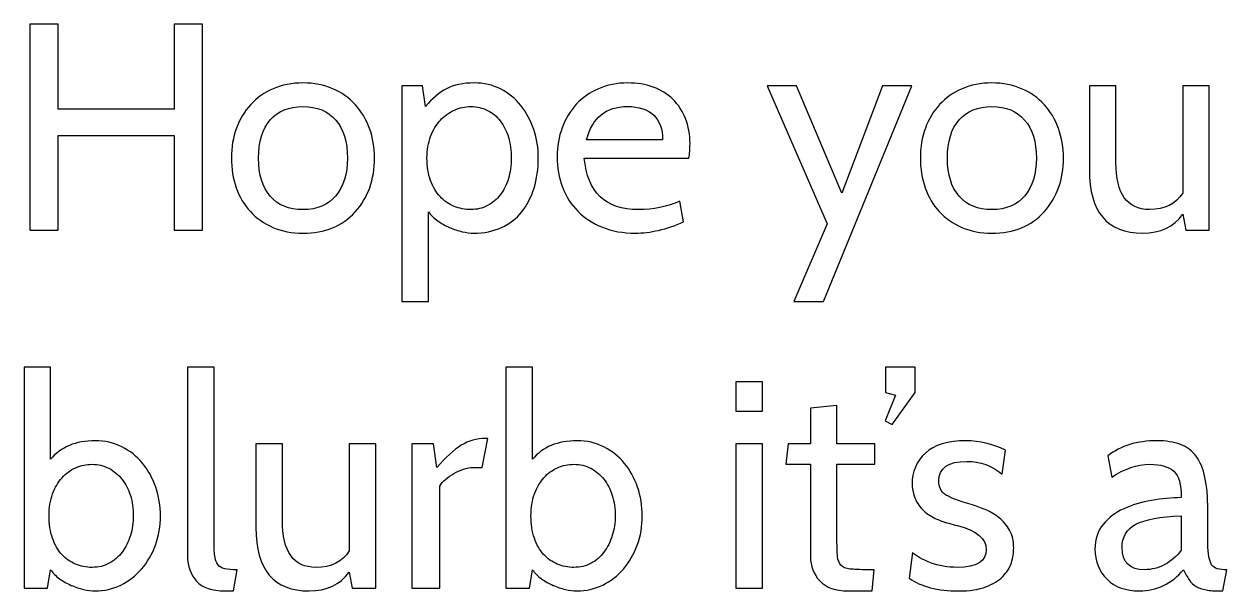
# Model space of a CAD drawing. Header units: centimetres. Extents: x -24 to 24.1, y -20.7 to 0.5.
# Drawn here: x 6.346 to 9.804, y -13.905 to -12.275 of the extents above; entities that cross this region are included whole.
import ezdxf

# ---------------------------------------------------------------- set-up
doc = ezdxf.new("R2010")
doc.units = ezdxf.units.CM
doc.header["$MEASUREMENT"] = 0
doc.layers.add('Layer 1', color=7, linetype='Continuous')

msp = doc.modelspace()

# ---------------------------------------------------------------- linework, layer by layer
at = {"layer": 'Layer 1', "color": 250}
for points, knots in [([(6.85906, -12.86815), (6.85906, -12.86815), (6.77778, -12.86815), (6.77778, -12.86815), (6.77778, -12.86815), (6.77778, -12.86815), (6.77778, -12.59637), (6.77778, -12.59637), (6.77778, -12.59637), (6.77778, -12.59637), (6.44419, -12.59637), (6.44419, -12.59637), (6.44419, -12.59637), (6.44419, -12.59637), (6.44419, -12.86815), (6.44419, -12.86815), (6.44419, -12.86815), (6.44419, -12.86815), (6.36291, -12.86815), (6.36291, -12.86815), (6.36291, -12.86815), (6.36291, -12.86815), (6.36291, -12.27548), (6.36291, -12.27548), (6.36291, -12.27548), (6.36291, -12.27548), (6.44419, -12.27548), (6.44419, -12.27548), (6.44419, -12.27548), (6.44419, -12.27548), (6.44419, -12.52017), (6.44419, -12.52017), (6.44419, -12.52017), (6.44419, -12.52017), (6.77778, -12.52017), (6.77778, -12.52017), (6.77778, -12.52017), (6.77778, -12.52017), (6.77778, -12.27548), (6.77778, -12.27548), (6.77778, -12.27548), (6.77778, -12.27548), (6.85906, -12.27548), (6.85906, -12.27548), (6.85906, -12.27548), (6.85906, -12.27548), (6.85906, -12.86815), (6.85906, -12.86815)], [0, 0, 0, 0, 0.07692308, 0.07692308, 0.07692308, 0.07692308, 0.15384615, 0.15384615, 0.15384615, 0.15384615, 0.23076923, 0.23076923, 0.23076923, 0.23076923, 0.30769231, 0.30769231, 0.30769231, 0.30769231, 0.38461538, 0.38461538, 0.38461538, 0.38461538, 0.46153846, 0.46153846, 0.46153846, 0.46153846, 0.53846154, 0.53846154, 0.53846154, 0.53846154, 0.61538462, 0.61538462, 0.61538462, 0.61538462, 0.69230769, 0.69230769, 0.69230769, 0.69230769, 0.76923077, 0.76923077, 0.76923077, 0.76923077, 0.84615385, 0.84615385, 0.84615385, 0.84615385, 1, 1, 1, 1]), ([(7.29763, -12.81566), (7.26095, -12.8563), (7.21099, -12.87662), (7.14777, -12.87662), (7.14777, -12.87662), (7.1156, -12.87662), (7.08681, -12.87111), (7.06141, -12.86011), (7.06141, -12.86011), (7.03601, -12.8491), (7.01442, -12.834), (6.99664, -12.81481), (6.99664, -12.81481), (6.97886, -12.79562), (6.96532, -12.77276), (6.956, -12.74623), (6.956, -12.74623), (6.94669, -12.7197), (6.94203, -12.6912), (6.94203, -12.66072), (6.94203, -12.66072), (6.94203, -12.62967), (6.94683, -12.60103), (6.95643, -12.57478), (6.95643, -12.57478), (6.96602, -12.54853), (6.97971, -12.52581), (6.99749, -12.50662), (6.99749, -12.50662), (7.01527, -12.48743), (7.03686, -12.47233), (7.06226, -12.46133), (7.06226, -12.46133), (7.08766, -12.45032), (7.11617, -12.44481), (7.14777, -12.44481), (7.14777, -12.44481), (7.17938, -12.44481), (7.20789, -12.45032), (7.23329, -12.46133), (7.23329, -12.46133), (7.25869, -12.47233), (7.28028, -12.48757), (7.29806, -12.50705), (7.29806, -12.50705), (7.31584, -12.52652), (7.32953, -12.54938), (7.33912, -12.57563), (7.33912, -12.57563), (7.34872, -12.60187), (7.35352, -12.63024), (7.35352, -12.66072), (7.35352, -12.66072), (7.35352, -12.7228), (7.33489, -12.77445), (7.29763, -12.81566)], [0, 0, 0, 0, 0.06666667, 0.06666667, 0.06666667, 0.06666667, 0.13333333, 0.13333333, 0.13333333, 0.13333333, 0.2, 0.2, 0.2, 0.2, 0.26666667, 0.26666667, 0.26666667, 0.26666667, 0.33333333, 0.33333333, 0.33333333, 0.33333333, 0.4, 0.4, 0.4, 0.4, 0.46666667, 0.46666667, 0.46666667, 0.46666667, 0.53333333, 0.53333333, 0.53333333, 0.53333333, 0.6, 0.6, 0.6, 0.6, 0.66666667, 0.66666667, 0.66666667, 0.66666667, 0.73333333, 0.73333333, 0.73333333, 0.73333333, 0.8, 0.8, 0.8, 0.8, 0.86666667, 0.86666667, 0.86666667, 0.86666667, 1, 1, 1, 1]), ([(7.63884, -12.87662), (7.62868, -12.87662), (7.61754, -12.87521), (7.6054, -12.87238), (7.6054, -12.87238), (7.59327, -12.86956), (7.58127, -12.86561), (7.56942, -12.86053), (7.56942, -12.86053), (7.55756, -12.85545), (7.54628, -12.8491), (7.53555, -12.84148), (7.53555, -12.84148), (7.52483, -12.83386), (7.51579, -12.82525), (7.50846, -12.81566), (7.50846, -12.81566), (7.50846, -12.81566), (7.50846, -13.07304), (7.50846, -13.07304), (7.50846, -13.07304), (7.50846, -13.07304), (7.43226, -13.07304), (7.43226, -13.07304), (7.43226, -13.07304), (7.43226, -13.07304), (7.43226, -12.45328), (7.43226, -12.45328), (7.43226, -12.45328), (7.43226, -12.45328), (7.49152, -12.45328), (7.49152, -12.45328), (7.49152, -12.45328), (7.49152, -12.45328), (7.49999, -12.51255), (7.49999, -12.51255), (7.49999, -12.51255), (7.51918, -12.48941), (7.53922, -12.47233), (7.5601, -12.46133), (7.5601, -12.46133), (7.58099, -12.45032), (7.60752, -12.44481), (7.63969, -12.44481), (7.63969, -12.44481), (7.66791, -12.44481), (7.69331, -12.4506), (7.71589, -12.46217), (7.71589, -12.46217), (7.73847, -12.47374), (7.7578, -12.48955), (7.77389, -12.50959), (7.77389, -12.50959), (7.78997, -12.52962), (7.80239, -12.55262), (7.81114, -12.57859), (7.81114, -12.57859), (7.81989, -12.60455), (7.82427, -12.63193), (7.82427, -12.66072), (7.82427, -12.66072), (7.82427, -12.69176), (7.82017, -12.72055), (7.81199, -12.74708), (7.81199, -12.74708), (7.8038, -12.77361), (7.79195, -12.79647), (7.77643, -12.81566), (7.77643, -12.81566), (7.76091, -12.83485), (7.74157, -12.84981), (7.71843, -12.86053), (7.71843, -12.86053), (7.69529, -12.87125), (7.66876, -12.87662), (7.63884, -12.87662)], [0, 0, 0, 0, 0.05, 0.05, 0.05, 0.05, 0.1, 0.1, 0.1, 0.1, 0.15, 0.15, 0.15, 0.15, 0.2, 0.2, 0.2, 0.2, 0.25, 0.25, 0.25, 0.25, 0.3, 0.3, 0.3, 0.3, 0.35, 0.35, 0.35, 0.35, 0.4, 0.4, 0.4, 0.4, 0.45, 0.45, 0.45, 0.45, 0.5, 0.5, 0.5, 0.5, 0.55, 0.55, 0.55, 0.55, 0.6, 0.6, 0.6, 0.6, 0.65, 0.65, 0.65, 0.65, 0.7, 0.7, 0.7, 0.7, 0.75, 0.75, 0.75, 0.75, 0.8, 0.8, 0.8, 0.8, 0.85, 0.85, 0.85, 0.85, 0.9, 0.9, 0.9, 0.9, 1, 1, 1, 1]), ([(8.25692, -12.66072), (8.25692, -12.66072), (7.95635, -12.66072), (7.95635, -12.66072), (7.95635, -12.66072), (7.96538, -12.75949), (8.01731, -12.80888), (8.11214, -12.80888), (8.11214, -12.80888), (8.15447, -12.80888), (8.19426, -12.8007), (8.23152, -12.78433), (8.23152, -12.78433), (8.23152, -12.78433), (8.24168, -12.84444), (8.24168, -12.84444), (8.24168, -12.84444), (8.19257, -12.86589), (8.14629, -12.87662), (8.10282, -12.87662), (8.10282, -12.87662), (8.06783, -12.87662), (8.03636, -12.87097), (8.00842, -12.85968), (8.00842, -12.85968), (7.98048, -12.84839), (7.95691, -12.83301), (7.93772, -12.81354), (7.93772, -12.81354), (7.91853, -12.79407), (7.90386, -12.77092), (7.8937, -12.74411), (7.8937, -12.74411), (7.88354, -12.7173), (7.87846, -12.68837), (7.87846, -12.65733), (7.87846, -12.65733), (7.87846, -12.62741), (7.88325, -12.59947), (7.89285, -12.57351), (7.89285, -12.57351), (7.90245, -12.54754), (7.91599, -12.52511), (7.93349, -12.5062), (7.93349, -12.5062), (7.95099, -12.48729), (7.9723, -12.47233), (7.99741, -12.46133), (7.99741, -12.46133), (8.02253, -12.45032), (8.05061, -12.44481), (8.08166, -12.44481), (8.08166, -12.44481), (8.10819, -12.44481), (8.13246, -12.44877), (8.15447, -12.45667), (8.15447, -12.45667), (8.17648, -12.46457), (8.19525, -12.47614), (8.21077, -12.49138), (8.21077, -12.49138), (8.2263, -12.50662), (8.23843, -12.52511), (8.24718, -12.54684), (8.24718, -12.54684), (8.25593, -12.56857), (8.2603, -12.59298), (8.2603, -12.62008), (8.2603, -12.62008), (8.2603, -12.63588), (8.25918, -12.64943), (8.25692, -12.66072)], [0, 0, 0, 0, 0.05263158, 0.05263158, 0.05263158, 0.05263158, 0.10526316, 0.10526316, 0.10526316, 0.10526316, 0.15789474, 0.15789474, 0.15789474, 0.15789474, 0.21052632, 0.21052632, 0.21052632, 0.21052632, 0.26315789, 0.26315789, 0.26315789, 0.26315789, 0.31578947, 0.31578947, 0.31578947, 0.31578947, 0.36842105, 0.36842105, 0.36842105, 0.36842105, 0.42105263, 0.42105263, 0.42105263, 0.42105263, 0.47368421, 0.47368421, 0.47368421, 0.47368421, 0.52631579, 0.52631579, 0.52631579, 0.52631579, 0.57894737, 0.57894737, 0.57894737, 0.57894737, 0.63157895, 0.63157895, 0.63157895, 0.63157895, 0.68421053, 0.68421053, 0.68421053, 0.68421053, 0.73684211, 0.73684211, 0.73684211, 0.73684211, 0.78947368, 0.78947368, 0.78947368, 0.78947368, 0.84210526, 0.84210526, 0.84210526, 0.84210526, 0.89473684, 0.89473684, 0.89473684, 0.89473684, 1, 1, 1, 1]), ([(9.278, -12.81566), (9.24132, -12.8563), (9.19136, -12.87662), (9.12814, -12.87662), (9.12814, -12.87662), (9.09597, -12.87662), (9.06718, -12.87111), (9.04178, -12.86011), (9.04178, -12.86011), (9.01638, -12.8491), (8.99479, -12.834), (8.97701, -12.81481), (8.97701, -12.81481), (8.95923, -12.79562), (8.94569, -12.77276), (8.93637, -12.74623), (8.93637, -12.74623), (8.92706, -12.7197), (8.9224, -12.6912), (8.9224, -12.66072), (8.9224, -12.66072), (8.9224, -12.62967), (8.9272, -12.60103), (8.9368, -12.57478), (8.9368, -12.57478), (8.94639, -12.54853), (8.96008, -12.52581), (8.97786, -12.50662), (8.97786, -12.50662), (8.99564, -12.48743), (9.01723, -12.47233), (9.04263, -12.46133), (9.04263, -12.46133), (9.06803, -12.45032), (9.09654, -12.44481), (9.12814, -12.44481), (9.12814, -12.44481), (9.15975, -12.44481), (9.18826, -12.45032), (9.21366, -12.46133), (9.21366, -12.46133), (9.23906, -12.47233), (9.26065, -12.48757), (9.27843, -12.50705), (9.27843, -12.50705), (9.29621, -12.52652), (9.3099, -12.54938), (9.31949, -12.57563), (9.31949, -12.57563), (9.32909, -12.60187), (9.33389, -12.63024), (9.33389, -12.66072), (9.33389, -12.66072), (9.33389, -12.7228), (9.31526, -12.77445), (9.278, -12.81566)], [0, 0, 0, 0, 0.06666667, 0.06666667, 0.06666667, 0.06666667, 0.13333333, 0.13333333, 0.13333333, 0.13333333, 0.2, 0.2, 0.2, 0.2, 0.26666667, 0.26666667, 0.26666667, 0.26666667, 0.33333333, 0.33333333, 0.33333333, 0.33333333, 0.4, 0.4, 0.4, 0.4, 0.46666667, 0.46666667, 0.46666667, 0.46666667, 0.53333333, 0.53333333, 0.53333333, 0.53333333, 0.6, 0.6, 0.6, 0.6, 0.66666667, 0.66666667, 0.66666667, 0.66666667, 0.73333333, 0.73333333, 0.73333333, 0.73333333, 0.8, 0.8, 0.8, 0.8, 0.86666667, 0.86666667, 0.86666667, 0.86666667, 1, 1, 1, 1]), ([(8.89785, -12.45328), (8.89785, -12.45328), (8.64385, -13.07304), (8.64385, -13.07304), (8.64385, -13.07304), (8.64385, -13.07304), (8.55918, -13.07304), (8.55918, -13.07304), (8.55918, -13.07304), (8.55918, -13.07304), (8.65486, -12.84952), (8.65486, -12.84952), (8.65486, -12.84952), (8.65486, -12.84952), (8.48214, -12.45328), (8.48214, -12.45328), (8.48214, -12.45328), (8.48214, -12.45328), (8.5668, -12.45328), (8.5668, -12.45328), (8.5668, -12.45328), (8.5668, -12.45328), (8.69634, -12.76147), (8.69634, -12.76147), (8.69634, -12.76147), (8.69634, -12.76147), (8.81318, -12.45328), (8.81318, -12.45328), (8.81318, -12.45328), (8.81318, -12.45328), (8.89785, -12.45328), (8.89785, -12.45328)], [0, 0, 0, 0, 0.11111111, 0.11111111, 0.11111111, 0.11111111, 0.22222222, 0.22222222, 0.22222222, 0.22222222, 0.33333333, 0.33333333, 0.33333333, 0.33333333, 0.44444444, 0.44444444, 0.44444444, 0.44444444, 0.55555556, 0.55555556, 0.55555556, 0.55555556, 0.66666667, 0.66666667, 0.66666667, 0.66666667, 0.77777778, 0.77777778, 0.77777778, 0.77777778, 1, 1, 1, 1]), ([(9.75299, -12.86815), (9.75299, -12.86815), (9.68525, -12.86815), (9.68525, -12.86815), (9.68525, -12.86815), (9.68525, -12.86815), (9.67679, -12.82243), (9.67679, -12.82243), (9.67679, -12.82243), (9.65082, -12.85855), (9.61244, -12.87662), (9.56164, -12.87662), (9.56164, -12.87662), (9.45948, -12.87662), (9.40839, -12.81594), (9.40839, -12.69458), (9.40839, -12.69458), (9.40839, -12.69458), (9.40839, -12.45328), (9.40839, -12.45328), (9.40839, -12.45328), (9.40839, -12.45328), (9.48459, -12.45328), (9.48459, -12.45328), (9.48459, -12.45328), (9.48459, -12.45328), (9.48459, -12.67342), (9.48459, -12.67342), (9.48459, -12.67342), (9.48459, -12.76373), (9.51677, -12.80888), (9.58111, -12.80888), (9.58111, -12.80888), (9.62514, -12.80888), (9.65703, -12.79308), (9.67679, -12.76147), (9.67679, -12.76147), (9.67679, -12.76147), (9.67679, -12.45328), (9.67679, -12.45328), (9.67679, -12.45328), (9.67679, -12.45328), (9.75299, -12.45328), (9.75299, -12.45328), (9.75299, -12.45328), (9.75299, -12.45328), (9.75299, -12.86815), (9.75299, -12.86815)], [0, 0, 0, 0, 0.07692308, 0.07692308, 0.07692308, 0.07692308, 0.15384615, 0.15384615, 0.15384615, 0.15384615, 0.23076923, 0.23076923, 0.23076923, 0.23076923, 0.30769231, 0.30769231, 0.30769231, 0.30769231, 0.38461538, 0.38461538, 0.38461538, 0.38461538, 0.46153846, 0.46153846, 0.46153846, 0.46153846, 0.53846154, 0.53846154, 0.53846154, 0.53846154, 0.61538462, 0.61538462, 0.61538462, 0.61538462, 0.69230769, 0.69230769, 0.69230769, 0.69230769, 0.76923077, 0.76923077, 0.76923077, 0.76923077, 0.84615385, 0.84615385, 0.84615385, 0.84615385, 1, 1, 1, 1]), ([(7.24175, -12.5515), (7.21974, -12.52553), (7.18841, -12.51255), (7.14777, -12.51255), (7.14777, -12.51255), (7.10713, -12.51255), (7.07567, -12.52539), (7.05337, -12.55107), (7.05337, -12.55107), (7.03107, -12.57675), (7.01993, -12.6133), (7.01993, -12.66072), (7.01993, -12.66072), (7.01993, -12.70813), (7.03107, -12.74468), (7.05337, -12.77036), (7.05337, -12.77036), (7.07567, -12.79604), (7.10713, -12.80888), (7.14777, -12.80888), (7.14777, -12.80888), (7.18898, -12.80888), (7.22059, -12.79562), (7.2426, -12.76909), (7.2426, -12.76909), (7.26461, -12.74256), (7.27562, -12.70644), (7.27562, -12.66072), (7.27562, -12.66072), (7.27562, -12.61387), (7.26433, -12.57746), (7.24175, -12.5515)], [0, 0, 0, 0, 0.11111111, 0.11111111, 0.11111111, 0.11111111, 0.22222222, 0.22222222, 0.22222222, 0.22222222, 0.33333333, 0.33333333, 0.33333333, 0.33333333, 0.44444444, 0.44444444, 0.44444444, 0.44444444, 0.55555556, 0.55555556, 0.55555556, 0.55555556, 0.66666667, 0.66666667, 0.66666667, 0.66666667, 0.77777778, 0.77777778, 0.77777778, 0.77777778, 1, 1, 1, 1]), ([(7.63038, -12.51255), (7.61401, -12.51255), (7.5982, -12.51594), (7.58296, -12.52271), (7.58296, -12.52271), (7.56772, -12.52948), (7.55432, -12.53922), (7.54275, -12.55192), (7.54275, -12.55192), (7.53118, -12.56462), (7.52186, -12.58014), (7.51481, -12.59849), (7.51481, -12.59849), (7.50775, -12.61683), (7.50422, -12.63757), (7.50422, -12.66072), (7.50422, -12.66072), (7.50422, -12.68555), (7.50761, -12.70714), (7.51438, -12.72549), (7.51438, -12.72549), (7.52116, -12.74383), (7.53033, -12.75921), (7.5419, -12.77163), (7.5419, -12.77163), (7.55347, -12.78405), (7.56688, -12.79336), (7.58212, -12.79957), (7.58212, -12.79957), (7.59736, -12.80578), (7.61344, -12.80888), (7.63038, -12.80888), (7.63038, -12.80888), (7.64788, -12.80888), (7.66382, -12.80507), (7.67821, -12.79745), (7.67821, -12.79745), (7.69261, -12.78983), (7.70488, -12.77953), (7.71504, -12.76655), (7.71504, -12.76655), (7.7252, -12.75357), (7.73297, -12.73805), (7.73833, -12.71998), (7.73833, -12.71998), (7.74369, -12.70192), (7.74637, -12.68216), (7.74637, -12.66072), (7.74637, -12.66072), (7.74637, -12.6387), (7.74369, -12.61866), (7.73833, -12.6006), (7.73833, -12.6006), (7.73297, -12.58254), (7.7252, -12.56702), (7.71504, -12.55404), (7.71504, -12.55404), (7.70488, -12.54105), (7.69261, -12.53089), (7.67821, -12.52356), (7.67821, -12.52356), (7.66382, -12.51622), (7.64788, -12.51255), (7.63038, -12.51255)], [0, 0, 0, 0, 0.05882353, 0.05882353, 0.05882353, 0.05882353, 0.11764706, 0.11764706, 0.11764706, 0.11764706, 0.17647059, 0.17647059, 0.17647059, 0.17647059, 0.23529412, 0.23529412, 0.23529412, 0.23529412, 0.29411765, 0.29411765, 0.29411765, 0.29411765, 0.35294118, 0.35294118, 0.35294118, 0.35294118, 0.41176471, 0.41176471, 0.41176471, 0.41176471, 0.47058824, 0.47058824, 0.47058824, 0.47058824, 0.52941176, 0.52941176, 0.52941176, 0.52941176, 0.58823529, 0.58823529, 0.58823529, 0.58823529, 0.64705882, 0.64705882, 0.64705882, 0.64705882, 0.70588235, 0.70588235, 0.70588235, 0.70588235, 0.76470588, 0.76470588, 0.76470588, 0.76470588, 0.82352941, 0.82352941, 0.82352941, 0.82352941, 0.88235294, 0.88235294, 0.88235294, 0.88235294, 1, 1, 1, 1]), ([(8.07996, -12.51255), (8.01844, -12.51255), (7.97949, -12.54444), (7.96312, -12.60822), (7.96312, -12.60822), (7.96312, -12.60822), (8.18156, -12.60822), (8.18156, -12.60822), (8.18156, -12.60822), (8.18156, -12.57774), (8.1731, -12.55418), (8.15616, -12.53753), (8.15616, -12.53753), (8.13923, -12.52087), (8.11383, -12.51255), (8.07996, -12.51255)], [0, 0, 0, 0, 0.2, 0.2, 0.2, 0.2, 0.4, 0.4, 0.4, 0.4, 0.6, 0.6, 0.6, 0.6, 1, 1, 1, 1]), ([(9.22212, -12.5515), (9.20011, -12.52553), (9.16878, -12.51255), (9.12814, -12.51255), (9.12814, -12.51255), (9.0875, -12.51255), (9.05604, -12.52539), (9.03374, -12.55107), (9.03374, -12.55107), (9.01144, -12.57675), (9.0003, -12.6133), (9.0003, -12.66072), (9.0003, -12.66072), (9.0003, -12.70813), (9.01144, -12.74468), (9.03374, -12.77036), (9.03374, -12.77036), (9.05604, -12.79604), (9.0875, -12.80888), (9.12814, -12.80888), (9.12814, -12.80888), (9.16935, -12.80888), (9.20096, -12.79562), (9.22297, -12.76909), (9.22297, -12.76909), (9.24498, -12.74256), (9.25599, -12.70644), (9.25599, -12.66072), (9.25599, -12.66072), (9.25599, -12.61387), (9.2447, -12.57746), (9.22212, -12.5515)], [0, 0, 0, 0, 0.11111111, 0.11111111, 0.11111111, 0.11111111, 0.22222222, 0.22222222, 0.22222222, 0.22222222, 0.33333333, 0.33333333, 0.33333333, 0.33333333, 0.44444444, 0.44444444, 0.44444444, 0.44444444, 0.55555556, 0.55555556, 0.55555556, 0.55555556, 0.66666667, 0.66666667, 0.66666667, 0.66666667, 0.77777778, 0.77777778, 0.77777778, 0.77777778, 1, 1, 1, 1]), ([(6.55003, -13.90533), (6.53987, -13.90533), (6.52886, -13.90392), (6.51701, -13.90109), (6.51701, -13.90109), (6.50515, -13.89827), (6.4933, -13.89432), (6.48145, -13.88924), (6.48145, -13.88924), (6.46959, -13.88416), (6.45845, -13.87781), (6.448, -13.87019), (6.448, -13.87019), (6.43756, -13.86257), (6.42895, -13.85396), (6.42218, -13.84437), (6.42218, -13.84437), (6.42218, -13.84437), (6.41371, -13.89686), (6.41371, -13.89686), (6.41371, -13.89686), (6.41371, -13.89686), (6.34598, -13.89686), (6.34598, -13.89686), (6.34598, -13.89686), (6.34598, -13.89686), (6.34598, -13.26186), (6.34598, -13.26186), (6.34598, -13.26186), (6.34598, -13.26186), (6.42218, -13.26186), (6.42218, -13.26186), (6.42218, -13.26186), (6.42218, -13.26186), (6.42218, -13.52687), (6.42218, -13.52687), (6.42218, -13.52687), (6.45153, -13.49131), (6.49443, -13.47352), (6.55087, -13.47352), (6.55087, -13.47352), (6.57853, -13.47352), (6.60393, -13.47931), (6.62707, -13.49088), (6.62707, -13.49088), (6.65022, -13.50245), (6.66997, -13.51812), (6.68634, -13.53787), (6.68634, -13.53787), (6.70271, -13.55763), (6.71541, -13.58063), (6.72444, -13.60688), (6.72444, -13.60688), (6.73347, -13.63312), (6.73799, -13.66064), (6.73799, -13.68943), (6.73799, -13.68943), (6.73799, -13.71934), (6.73319, -13.74742), (6.7236, -13.77367), (6.7236, -13.77367), (6.714, -13.79992), (6.70073, -13.82278), (6.6838, -13.84225), (6.6838, -13.84225), (6.66687, -13.86172), (6.64697, -13.8771), (6.62411, -13.88839), (6.62411, -13.88839), (6.60125, -13.89968), (6.57656, -13.90533), (6.55003, -13.90533)], [0, 0, 0, 0, 0.05263158, 0.05263158, 0.05263158, 0.05263158, 0.10526316, 0.10526316, 0.10526316, 0.10526316, 0.15789474, 0.15789474, 0.15789474, 0.15789474, 0.21052632, 0.21052632, 0.21052632, 0.21052632, 0.26315789, 0.26315789, 0.26315789, 0.26315789, 0.31578947, 0.31578947, 0.31578947, 0.31578947, 0.36842105, 0.36842105, 0.36842105, 0.36842105, 0.42105263, 0.42105263, 0.42105263, 0.42105263, 0.47368421, 0.47368421, 0.47368421, 0.47368421, 0.52631579, 0.52631579, 0.52631579, 0.52631579, 0.57894737, 0.57894737, 0.57894737, 0.57894737, 0.63157895, 0.63157895, 0.63157895, 0.63157895, 0.68421053, 0.68421053, 0.68421053, 0.68421053, 0.73684211, 0.73684211, 0.73684211, 0.73684211, 0.78947368, 0.78947368, 0.78947368, 0.78947368, 0.84210526, 0.84210526, 0.84210526, 0.84210526, 0.89473684, 0.89473684, 0.89473684, 0.89473684, 1, 1, 1, 1]), ([(6.95897, -13.84437), (6.95897, -13.84437), (6.94796, -13.90533), (6.94796, -13.90533), (6.94796, -13.90533), (6.94796, -13.90533), (6.92341, -13.90533), (6.92341, -13.90533), (6.92341, -13.90533), (6.88615, -13.90533), (6.85892, -13.89587), (6.8417, -13.87696), (6.8417, -13.87696), (6.82449, -13.85805), (6.81588, -13.83421), (6.81588, -13.80542), (6.81588, -13.80542), (6.81588, -13.80542), (6.81588, -13.26186), (6.81588, -13.26186), (6.81588, -13.26186), (6.81588, -13.26186), (6.89208, -13.26186), (6.89208, -13.26186), (6.89208, -13.26186), (6.89208, -13.26186), (6.89208, -13.76139), (6.89208, -13.76139), (6.89208, -13.76139), (6.89208, -13.77889), (6.89279, -13.79314), (6.8942, -13.80415), (6.8942, -13.80415), (6.89561, -13.81516), (6.89857, -13.82362), (6.90309, -13.82955), (6.90309, -13.82955), (6.9076, -13.83548), (6.91424, -13.83943), (6.92298, -13.8414), (6.92298, -13.8414), (6.93173, -13.84338), (6.94373, -13.84437), (6.95897, -13.84437)], [0, 0, 0, 0, 0.08333333, 0.08333333, 0.08333333, 0.08333333, 0.16666667, 0.16666667, 0.16666667, 0.16666667, 0.25, 0.25, 0.25, 0.25, 0.33333333, 0.33333333, 0.33333333, 0.33333333, 0.41666667, 0.41666667, 0.41666667, 0.41666667, 0.5, 0.5, 0.5, 0.5, 0.58333333, 0.58333333, 0.58333333, 0.58333333, 0.66666667, 0.66666667, 0.66666667, 0.66666667, 0.75, 0.75, 0.75, 0.75, 0.83333333, 0.83333333, 0.83333333, 0.83333333, 1, 1, 1, 1]), ([(7.93518, -13.90533), (7.92502, -13.90533), (7.91401, -13.90392), (7.90216, -13.90109), (7.90216, -13.90109), (7.8903, -13.89827), (7.87845, -13.89432), (7.8666, -13.88924), (7.8666, -13.88924), (7.85474, -13.88416), (7.8436, -13.87781), (7.83315, -13.87019), (7.83315, -13.87019), (7.82271, -13.86257), (7.8141, -13.85396), (7.80733, -13.84437), (7.80733, -13.84437), (7.80733, -13.84437), (7.79886, -13.89686), (7.79886, -13.89686), (7.79886, -13.89686), (7.79886, -13.89686), (7.73113, -13.89686), (7.73113, -13.89686), (7.73113, -13.89686), (7.73113, -13.89686), (7.73113, -13.26186), (7.73113, -13.26186), (7.73113, -13.26186), (7.73113, -13.26186), (7.80733, -13.26186), (7.80733, -13.26186), (7.80733, -13.26186), (7.80733, -13.26186), (7.80733, -13.52687), (7.80733, -13.52687), (7.80733, -13.52687), (7.83668, -13.49131), (7.87958, -13.47352), (7.93602, -13.47352), (7.93602, -13.47352), (7.96368, -13.47352), (7.98908, -13.47931), (8.01222, -13.49088), (8.01222, -13.49088), (8.03537, -13.50245), (8.05512, -13.51812), (8.07149, -13.53787), (8.07149, -13.53787), (8.08786, -13.55763), (8.10056, -13.58063), (8.10959, -13.60688), (8.10959, -13.60688), (8.11862, -13.63312), (8.12314, -13.66064), (8.12314, -13.68943), (8.12314, -13.68943), (8.12314, -13.71934), (8.11834, -13.74742), (8.10875, -13.77367), (8.10875, -13.77367), (8.09915, -13.79992), (8.08588, -13.82278), (8.06895, -13.84225), (8.06895, -13.84225), (8.05202, -13.86172), (8.03212, -13.8771), (8.00926, -13.88839), (8.00926, -13.88839), (7.9864, -13.89968), (7.96171, -13.90533), (7.93518, -13.90533)], [0, 0, 0, 0, 0.05263158, 0.05263158, 0.05263158, 0.05263158, 0.10526316, 0.10526316, 0.10526316, 0.10526316, 0.15789474, 0.15789474, 0.15789474, 0.15789474, 0.21052632, 0.21052632, 0.21052632, 0.21052632, 0.26315789, 0.26315789, 0.26315789, 0.26315789, 0.31578947, 0.31578947, 0.31578947, 0.31578947, 0.36842105, 0.36842105, 0.36842105, 0.36842105, 0.42105263, 0.42105263, 0.42105263, 0.42105263, 0.47368421, 0.47368421, 0.47368421, 0.47368421, 0.52631579, 0.52631579, 0.52631579, 0.52631579, 0.57894737, 0.57894737, 0.57894737, 0.57894737, 0.63157895, 0.63157895, 0.63157895, 0.63157895, 0.68421053, 0.68421053, 0.68421053, 0.68421053, 0.73684211, 0.73684211, 0.73684211, 0.73684211, 0.78947368, 0.78947368, 0.78947368, 0.78947368, 0.84210526, 0.84210526, 0.84210526, 0.84210526, 0.89473684, 0.89473684, 0.89473684, 0.89473684, 1, 1, 1, 1]), ([(8.90714, -13.33467), (8.90714, -13.33467), (8.8411, -13.42696), (8.8411, -13.42696), (8.8411, -13.42696), (8.8411, -13.42696), (8.82163, -13.41595), (8.82163, -13.41595), (8.82163, -13.41595), (8.82163, -13.41595), (8.85126, -13.34229), (8.85126, -13.34229), (8.85126, -13.34229), (8.85126, -13.34229), (8.82248, -13.33467), (8.82248, -13.33467), (8.82248, -13.33467), (8.82248, -13.33467), (8.82248, -13.26186), (8.82248, -13.26186), (8.82248, -13.26186), (8.82248, -13.26186), (8.90714, -13.26186), (8.90714, -13.26186), (8.90714, -13.26186), (8.90714, -13.26186), (8.90714, -13.33467), (8.90714, -13.33467)], [0, 0, 0, 0, 0.125, 0.125, 0.125, 0.125, 0.25, 0.25, 0.25, 0.25, 0.375, 0.375, 0.375, 0.375, 0.5, 0.5, 0.5, 0.5, 0.625, 0.625, 0.625, 0.625, 0.75, 0.75, 0.75, 0.75, 1, 1, 1, 1]), ([(8.46858, -13.38886), (8.46858, -13.38886), (8.39238, -13.38886), (8.39238, -13.38886), (8.39238, -13.38886), (8.39238, -13.38886), (8.39238, -13.30419), (8.39238, -13.30419), (8.39238, -13.30419), (8.39238, -13.30419), (8.46858, -13.30419), (8.46858, -13.30419), (8.46858, -13.30419), (8.46858, -13.30419), (8.46858, -13.38886), (8.46858, -13.38886)], [0, 0, 0, 0, 0.2, 0.2, 0.2, 0.2, 0.4, 0.4, 0.4, 0.4, 0.6, 0.6, 0.6, 0.6, 1, 1, 1, 1]), ([(8.78946, -13.84437), (8.78946, -13.84437), (8.78353, -13.90533), (8.78353, -13.90533), (8.78353, -13.90533), (8.78353, -13.90533), (8.71495, -13.90533), (8.71495, -13.90533), (8.71495, -13.90533), (8.67827, -13.90533), (8.65103, -13.89573), (8.63325, -13.87654), (8.63325, -13.87654), (8.61547, -13.85735), (8.60658, -13.83392), (8.60658, -13.80627), (8.60658, -13.80627), (8.60658, -13.80627), (8.60658, -13.54126), (8.60658, -13.54126), (8.60658, -13.54126), (8.60658, -13.54126), (8.53546, -13.54126), (8.53546, -13.54126), (8.53546, -13.54126), (8.53546, -13.54126), (8.54223, -13.48199), (8.54223, -13.48199), (8.54223, -13.48199), (8.54223, -13.48199), (8.60658, -13.48199), (8.60658, -13.48199), (8.60658, -13.48199), (8.60658, -13.48199), (8.60658, -13.37954), (8.60658, -13.37954), (8.60658, -13.37954), (8.60658, -13.37954), (8.68278, -13.37192), (8.68278, -13.37192), (8.68278, -13.37192), (8.68278, -13.37192), (8.68278, -13.48199), (8.68278, -13.48199), (8.68278, -13.48199), (8.68278, -13.48199), (8.792, -13.48199), (8.792, -13.48199), (8.792, -13.48199), (8.792, -13.48199), (8.792, -13.54126), (8.792, -13.54126), (8.792, -13.54126), (8.792, -13.54126), (8.68278, -13.54126), (8.68278, -13.54126), (8.68278, -13.54126), (8.68278, -13.54126), (8.68278, -13.7597), (8.68278, -13.7597), (8.68278, -13.7597), (8.68278, -13.77946), (8.68335, -13.79498), (8.68447, -13.80627), (8.68447, -13.80627), (8.6856, -13.81756), (8.68885, -13.82602), (8.69421, -13.83167), (8.69421, -13.83167), (8.69957, -13.83731), (8.70818, -13.84084), (8.72003, -13.84225), (8.72003, -13.84225), (8.73189, -13.84366), (8.74854, -13.84437), (8.76999, -13.84437), (8.76999, -13.84437), (8.76999, -13.84437), (8.78946, -13.84437), (8.78946, -13.84437)], [0, 0, 0, 0, 0.04761905, 0.04761905, 0.04761905, 0.04761905, 0.0952381, 0.0952381, 0.0952381, 0.0952381, 0.14285714, 0.14285714, 0.14285714, 0.14285714, 0.19047619, 0.19047619, 0.19047619, 0.19047619, 0.23809524, 0.23809524, 0.23809524, 0.23809524, 0.28571429, 0.28571429, 0.28571429, 0.28571429, 0.33333333, 0.33333333, 0.33333333, 0.33333333, 0.38095238, 0.38095238, 0.38095238, 0.38095238, 0.42857143, 0.42857143, 0.42857143, 0.42857143, 0.47619048, 0.47619048, 0.47619048, 0.47619048, 0.52380952, 0.52380952, 0.52380952, 0.52380952, 0.57142857, 0.57142857, 0.57142857, 0.57142857, 0.61904762, 0.61904762, 0.61904762, 0.61904762, 0.66666667, 0.66666667, 0.66666667, 0.66666667, 0.71428571, 0.71428571, 0.71428571, 0.71428571, 0.76190476, 0.76190476, 0.76190476, 0.76190476, 0.80952381, 0.80952381, 0.80952381, 0.80952381, 0.85714286, 0.85714286, 0.85714286, 0.85714286, 0.9047619, 0.9047619, 0.9047619, 0.9047619, 1, 1, 1, 1]), ([(7.3569, -13.89686), (7.3569, -13.89686), (7.28916, -13.89686), (7.28916, -13.89686), (7.28916, -13.89686), (7.28916, -13.89686), (7.2807, -13.85114), (7.2807, -13.85114), (7.2807, -13.85114), (7.25473, -13.88726), (7.21635, -13.90533), (7.16555, -13.90533), (7.16555, -13.90533), (7.06339, -13.90533), (7.0123, -13.84465), (7.0123, -13.72329), (7.0123, -13.72329), (7.0123, -13.72329), (7.0123, -13.48199), (7.0123, -13.48199), (7.0123, -13.48199), (7.0123, -13.48199), (7.0885, -13.48199), (7.0885, -13.48199), (7.0885, -13.48199), (7.0885, -13.48199), (7.0885, -13.70213), (7.0885, -13.70213), (7.0885, -13.70213), (7.0885, -13.79244), (7.12068, -13.83759), (7.18502, -13.83759), (7.18502, -13.83759), (7.22905, -13.83759), (7.26094, -13.82179), (7.2807, -13.79018), (7.2807, -13.79018), (7.2807, -13.79018), (7.2807, -13.48199), (7.2807, -13.48199), (7.2807, -13.48199), (7.2807, -13.48199), (7.3569, -13.48199), (7.3569, -13.48199), (7.3569, -13.48199), (7.3569, -13.48199), (7.3569, -13.89686), (7.3569, -13.89686)], [0, 0, 0, 0, 0.07692308, 0.07692308, 0.07692308, 0.07692308, 0.15384615, 0.15384615, 0.15384615, 0.15384615, 0.23076923, 0.23076923, 0.23076923, 0.23076923, 0.30769231, 0.30769231, 0.30769231, 0.30769231, 0.38461538, 0.38461538, 0.38461538, 0.38461538, 0.46153846, 0.46153846, 0.46153846, 0.46153846, 0.53846154, 0.53846154, 0.53846154, 0.53846154, 0.61538462, 0.61538462, 0.61538462, 0.61538462, 0.69230769, 0.69230769, 0.69230769, 0.69230769, 0.76923077, 0.76923077, 0.76923077, 0.76923077, 0.84615385, 0.84615385, 0.84615385, 0.84615385, 1, 1, 1, 1]), ([(7.67948, -13.46675), (7.67948, -13.46675), (7.66255, -13.55057), (7.66255, -13.55057), (7.66255, -13.55057), (7.66255, -13.55057), (7.6363, -13.55057), (7.6363, -13.55057), (7.6363, -13.55057), (7.62784, -13.55057), (7.61881, -13.55212), (7.60921, -13.55523), (7.60921, -13.55523), (7.59962, -13.55833), (7.59044, -13.56243), (7.58169, -13.56751), (7.58169, -13.56751), (7.57295, -13.57259), (7.5649, -13.57823), (7.55756, -13.58444), (7.55756, -13.58444), (7.55023, -13.59065), (7.54486, -13.59714), (7.54148, -13.60391), (7.54148, -13.60391), (7.54148, -13.60391), (7.54148, -13.89686), (7.54148, -13.89686), (7.54148, -13.89686), (7.54148, -13.89686), (7.4602, -13.89686), (7.4602, -13.89686), (7.4602, -13.89686), (7.4602, -13.89686), (7.4602, -13.48199), (7.4602, -13.48199), (7.4602, -13.48199), (7.4602, -13.48199), (7.52285, -13.48199), (7.52285, -13.48199), (7.52285, -13.48199), (7.52285, -13.48199), (7.53216, -13.55057), (7.53216, -13.55057), (7.53216, -13.55057), (7.55813, -13.52122), (7.58169, -13.49991), (7.60286, -13.48665), (7.60286, -13.48665), (7.62403, -13.47338), (7.64731, -13.46675), (7.67271, -13.46675), (7.67271, -13.46675), (7.67271, -13.46675), (7.67948, -13.46675), (7.67948, -13.46675)], [0, 0, 0, 0, 0.06666667, 0.06666667, 0.06666667, 0.06666667, 0.13333333, 0.13333333, 0.13333333, 0.13333333, 0.2, 0.2, 0.2, 0.2, 0.26666667, 0.26666667, 0.26666667, 0.26666667, 0.33333333, 0.33333333, 0.33333333, 0.33333333, 0.4, 0.4, 0.4, 0.4, 0.46666667, 0.46666667, 0.46666667, 0.46666667, 0.53333333, 0.53333333, 0.53333333, 0.53333333, 0.6, 0.6, 0.6, 0.6, 0.66666667, 0.66666667, 0.66666667, 0.66666667, 0.73333333, 0.73333333, 0.73333333, 0.73333333, 0.8, 0.8, 0.8, 0.8, 0.86666667, 0.86666667, 0.86666667, 0.86666667, 1, 1, 1, 1]), ([(8.46858, -13.89686), (8.46858, -13.89686), (8.39238, -13.89686), (8.39238, -13.89686), (8.39238, -13.89686), (8.39238, -13.89686), (8.39238, -13.48199), (8.39238, -13.48199), (8.39238, -13.48199), (8.39238, -13.48199), (8.46858, -13.48199), (8.46858, -13.48199), (8.46858, -13.48199), (8.46858, -13.48199), (8.46858, -13.89686), (8.46858, -13.89686)], [0, 0, 0, 0, 0.2, 0.2, 0.2, 0.2, 0.4, 0.4, 0.4, 0.4, 0.6, 0.6, 0.6, 0.6, 1, 1, 1, 1]), ([(9.03245, -13.90533), (8.97206, -13.90533), (8.92464, -13.89319), (8.89021, -13.86892), (8.89021, -13.86892), (8.89021, -13.86892), (8.89953, -13.79526), (8.89953, -13.79526), (8.89953, -13.79526), (8.91082, -13.80542), (8.92817, -13.81502), (8.9516, -13.82405), (8.9516, -13.82405), (8.97502, -13.83308), (9.00084, -13.83759), (9.02907, -13.83759), (9.02907, -13.83759), (9.08438, -13.83759), (9.11204, -13.82038), (9.11204, -13.78595), (9.11204, -13.78595), (9.11204, -13.7549), (9.08438, -13.73204), (9.02907, -13.71737), (9.02907, -13.71737), (9.01213, -13.71341), (8.99619, -13.70876), (8.98123, -13.7034), (8.98123, -13.7034), (8.96627, -13.69803), (8.95287, -13.69098), (8.94101, -13.68223), (8.94101, -13.68223), (8.92916, -13.67348), (8.91942, -13.66233), (8.9118, -13.64879), (8.9118, -13.64879), (8.90418, -13.63524), (8.89981, -13.61831), (8.89868, -13.59799), (8.89868, -13.59799), (8.89868, -13.56243), (8.91138, -13.53279), (8.93678, -13.50909), (8.93678, -13.50909), (8.96218, -13.48538), (9.00141, -13.47352), (9.05447, -13.47352), (9.05447, -13.47352), (9.09229, -13.47352), (9.12982, -13.48256), (9.16707, -13.50062), (9.16707, -13.50062), (9.16707, -13.50062), (9.15776, -13.57005), (9.15776, -13.57005), (9.15776, -13.57005), (9.12841, -13.54521), (9.09454, -13.53279), (9.05616, -13.53279), (9.05616, -13.53279), (9.00254, -13.53279), (8.97573, -13.55156), (8.97573, -13.5891), (8.97573, -13.5891), (8.97573, -13.59813), (8.97714, -13.60589), (8.97996, -13.6121), (8.97996, -13.6121), (8.98278, -13.61831), (8.98786, -13.62395), (8.9952, -13.62875), (8.9952, -13.62875), (9.00254, -13.63355), (9.01242, -13.6382), (9.02483, -13.64286), (9.02483, -13.64286), (9.03725, -13.64737), (9.05306, -13.65245), (9.07225, -13.6581), (9.07225, -13.6581), (9.0841, -13.66149), (9.09694, -13.66614), (9.11077, -13.67207), (9.11077, -13.67207), (9.1246, -13.678), (9.13744, -13.68576), (9.14929, -13.69535), (9.14929, -13.69535), (9.16115, -13.70495), (9.17103, -13.7168), (9.17893, -13.73091), (9.17893, -13.73091), (9.18683, -13.74502), (9.19078, -13.76196), (9.19078, -13.78171), (9.19078, -13.78171), (9.19078, -13.79526), (9.18852, -13.80937), (9.18401, -13.82405), (9.18401, -13.82405), (9.17949, -13.83872), (9.17131, -13.85199), (9.15945, -13.86384), (9.15945, -13.86384), (9.1476, -13.87569), (9.13137, -13.88557), (9.11077, -13.89347), (9.11077, -13.89347), (9.09017, -13.90138), (9.06406, -13.90533), (9.03245, -13.90533)], [0, 0, 0, 0, 0.03448276, 0.03448276, 0.03448276, 0.03448276, 0.06896552, 0.06896552, 0.06896552, 0.06896552, 0.10344828, 0.10344828, 0.10344828, 0.10344828, 0.13793103, 0.13793103, 0.13793103, 0.13793103, 0.17241379, 0.17241379, 0.17241379, 0.17241379, 0.20689655, 0.20689655, 0.20689655, 0.20689655, 0.24137931, 0.24137931, 0.24137931, 0.24137931, 0.27586207, 0.27586207, 0.27586207, 0.27586207, 0.31034483, 0.31034483, 0.31034483, 0.31034483, 0.34482759, 0.34482759, 0.34482759, 0.34482759, 0.37931034, 0.37931034, 0.37931034, 0.37931034, 0.4137931, 0.4137931, 0.4137931, 0.4137931, 0.44827586, 0.44827586, 0.44827586, 0.44827586, 0.48275862, 0.48275862, 0.48275862, 0.48275862, 0.51724138, 0.51724138, 0.51724138, 0.51724138, 0.55172414, 0.55172414, 0.55172414, 0.55172414, 0.5862069, 0.5862069, 0.5862069, 0.5862069, 0.62068966, 0.62068966, 0.62068966, 0.62068966, 0.65517241, 0.65517241, 0.65517241, 0.65517241, 0.68965517, 0.68965517, 0.68965517, 0.68965517, 0.72413793, 0.72413793, 0.72413793, 0.72413793, 0.75862069, 0.75862069, 0.75862069, 0.75862069, 0.79310345, 0.79310345, 0.79310345, 0.79310345, 0.82758621, 0.82758621, 0.82758621, 0.82758621, 0.86206897, 0.86206897, 0.86206897, 0.86206897, 0.89655172, 0.89655172, 0.89655172, 0.89655172, 0.93103448, 0.93103448, 0.93103448, 0.93103448, 1, 1, 1, 1]), ([(9.80377, -13.84437), (9.80377, -13.84437), (9.79191, -13.90533), (9.79191, -13.90533), (9.79191, -13.90533), (9.79191, -13.90533), (9.78599, -13.90533), (9.78599, -13.90533), (9.78599, -13.90533), (9.76905, -13.90533), (9.75494, -13.90434), (9.74365, -13.90236), (9.74365, -13.90236), (9.73237, -13.90039), (9.72277, -13.897), (9.71487, -13.8922), (9.71487, -13.8922), (9.70697, -13.88741), (9.70033, -13.88106), (9.69497, -13.87315), (9.69497, -13.87315), (9.68961, -13.86525), (9.68439, -13.85566), (9.67931, -13.84437), (9.67931, -13.84437), (9.64431, -13.88501), (9.60198, -13.90533), (9.55231, -13.90533), (9.55231, -13.90533), (9.51336, -13.90533), (9.48232, -13.89418), (9.45917, -13.87188), (9.45917, -13.87188), (9.43603, -13.84959), (9.42446, -13.82066), (9.42446, -13.7851), (9.42446, -13.7851), (9.42446, -13.75631), (9.43222, -13.73261), (9.44774, -13.71398), (9.44774, -13.71398), (9.46327, -13.69535), (9.48302, -13.68039), (9.50701, -13.66911), (9.50701, -13.66911), (9.531, -13.65782), (9.55767, -13.64977), (9.58702, -13.64498), (9.58702, -13.64498), (9.61637, -13.64018), (9.64488, -13.6375), (9.67253, -13.63693), (9.67253, -13.63693), (9.67253, -13.59968), (9.66534, -13.57442), (9.65094, -13.56116), (9.65094, -13.56116), (9.63655, -13.54789), (9.61355, -13.54126), (9.58194, -13.54126), (9.58194, -13.54126), (9.54582, -13.54126), (9.50941, -13.55368), (9.47272, -13.57851), (9.47272, -13.57851), (9.47272, -13.57851), (9.46171, -13.51671), (9.46171, -13.51671), (9.46171, -13.51671), (9.49897, -13.48792), (9.54582, -13.47352), (9.60226, -13.47352), (9.60226, -13.47352), (9.62879, -13.47352), (9.65137, -13.47705), (9.66999, -13.48411), (9.66999, -13.48411), (9.68862, -13.49116), (9.70372, -13.50245), (9.71529, -13.51798), (9.71529, -13.51798), (9.72686, -13.5335), (9.73533, -13.55396), (9.74069, -13.57936), (9.74069, -13.57936), (9.74605, -13.60476), (9.74873, -13.6358), (9.74873, -13.67249), (9.74873, -13.67249), (9.74873, -13.67249), (9.74873, -13.75716), (9.74873, -13.75716), (9.74873, -13.75716), (9.74873, -13.7899), (9.75156, -13.81262), (9.7572, -13.82532), (9.7572, -13.82532), (9.76285, -13.83802), (9.77583, -13.84437), (9.79615, -13.84437), (9.79615, -13.84437), (9.79615, -13.84437), (9.80377, -13.84437), (9.80377, -13.84437)], [0, 0, 0, 0, 0.03703704, 0.03703704, 0.03703704, 0.03703704, 0.07407407, 0.07407407, 0.07407407, 0.07407407, 0.11111111, 0.11111111, 0.11111111, 0.11111111, 0.14814815, 0.14814815, 0.14814815, 0.14814815, 0.18518519, 0.18518519, 0.18518519, 0.18518519, 0.22222222, 0.22222222, 0.22222222, 0.22222222, 0.25925926, 0.25925926, 0.25925926, 0.25925926, 0.2962963, 0.2962963, 0.2962963, 0.2962963, 0.33333333, 0.33333333, 0.33333333, 0.33333333, 0.37037037, 0.37037037, 0.37037037, 0.37037037, 0.40740741, 0.40740741, 0.40740741, 0.40740741, 0.44444444, 0.44444444, 0.44444444, 0.44444444, 0.48148148, 0.48148148, 0.48148148, 0.48148148, 0.51851852, 0.51851852, 0.51851852, 0.51851852, 0.55555556, 0.55555556, 0.55555556, 0.55555556, 0.59259259, 0.59259259, 0.59259259, 0.59259259, 0.62962963, 0.62962963, 0.62962963, 0.62962963, 0.66666667, 0.66666667, 0.66666667, 0.66666667, 0.7037037, 0.7037037, 0.7037037, 0.7037037, 0.74074074, 0.74074074, 0.74074074, 0.74074074, 0.77777778, 0.77777778, 0.77777778, 0.77777778, 0.81481481, 0.81481481, 0.81481481, 0.81481481, 0.85185185, 0.85185185, 0.85185185, 0.85185185, 0.88888889, 0.88888889, 0.88888889, 0.88888889, 0.92592593, 0.92592593, 0.92592593, 0.92592593, 1, 1, 1, 1]), ([(6.54156, -13.54126), (6.52519, -13.54126), (6.50953, -13.5445), (6.49457, -13.551), (6.49457, -13.551), (6.47961, -13.55749), (6.46649, -13.56708), (6.4552, -13.57978), (6.4552, -13.57978), (6.44391, -13.59248), (6.43488, -13.608), (6.42811, -13.62635), (6.42811, -13.62635), (6.42133, -13.64469), (6.41795, -13.66572), (6.41795, -13.68943), (6.41795, -13.68943), (6.41795, -13.7137), (6.42119, -13.73515), (6.42768, -13.75377), (6.42768, -13.75377), (6.43417, -13.7724), (6.44307, -13.78792), (6.45435, -13.80034), (6.45435, -13.80034), (6.46564, -13.81276), (6.47877, -13.82207), (6.49372, -13.82828), (6.49372, -13.82828), (6.50868, -13.83449), (6.52463, -13.83759), (6.54156, -13.83759), (6.54156, -13.83759), (6.55962, -13.83759), (6.57599, -13.83364), (6.59067, -13.82574), (6.59067, -13.82574), (6.60534, -13.81784), (6.61776, -13.80711), (6.62792, -13.79357), (6.62792, -13.79357), (6.63808, -13.78002), (6.64598, -13.76422), (6.65163, -13.74615), (6.65163, -13.74615), (6.65727, -13.72809), (6.66009, -13.70918), (6.66009, -13.68943), (6.66009, -13.68943), (6.66009, -13.66854), (6.65727, -13.64907), (6.65163, -13.63101), (6.65163, -13.63101), (6.64598, -13.61294), (6.63794, -13.59728), (6.6275, -13.58402), (6.6275, -13.58402), (6.61706, -13.57075), (6.6045, -13.56031), (6.58982, -13.55269), (6.58982, -13.55269), (6.57515, -13.54507), (6.55906, -13.54126), (6.54156, -13.54126)], [0, 0, 0, 0, 0.05882353, 0.05882353, 0.05882353, 0.05882353, 0.11764706, 0.11764706, 0.11764706, 0.11764706, 0.17647059, 0.17647059, 0.17647059, 0.17647059, 0.23529412, 0.23529412, 0.23529412, 0.23529412, 0.29411765, 0.29411765, 0.29411765, 0.29411765, 0.35294118, 0.35294118, 0.35294118, 0.35294118, 0.41176471, 0.41176471, 0.41176471, 0.41176471, 0.47058824, 0.47058824, 0.47058824, 0.47058824, 0.52941176, 0.52941176, 0.52941176, 0.52941176, 0.58823529, 0.58823529, 0.58823529, 0.58823529, 0.64705882, 0.64705882, 0.64705882, 0.64705882, 0.70588235, 0.70588235, 0.70588235, 0.70588235, 0.76470588, 0.76470588, 0.76470588, 0.76470588, 0.82352941, 0.82352941, 0.82352941, 0.82352941, 0.88235294, 0.88235294, 0.88235294, 0.88235294, 1, 1, 1, 1]), ([(7.92671, -13.54126), (7.91034, -13.54126), (7.89468, -13.5445), (7.87972, -13.551), (7.87972, -13.551), (7.86476, -13.55749), (7.85164, -13.56708), (7.84035, -13.57978), (7.84035, -13.57978), (7.82906, -13.59248), (7.82003, -13.608), (7.81326, -13.62635), (7.81326, -13.62635), (7.80648, -13.64469), (7.8031, -13.66572), (7.8031, -13.68943), (7.8031, -13.68943), (7.8031, -13.7137), (7.80634, -13.73515), (7.81283, -13.75377), (7.81283, -13.75377), (7.81932, -13.7724), (7.82822, -13.78792), (7.8395, -13.80034), (7.8395, -13.80034), (7.85079, -13.81276), (7.86392, -13.82207), (7.87887, -13.82828), (7.87887, -13.82828), (7.89383, -13.83449), (7.90978, -13.83759), (7.92671, -13.83759), (7.92671, -13.83759), (7.94477, -13.83759), (7.96114, -13.83364), (7.97582, -13.82574), (7.97582, -13.82574), (7.99049, -13.81784), (8.00291, -13.80711), (8.01307, -13.79357), (8.01307, -13.79357), (8.02323, -13.78002), (8.03113, -13.76422), (8.03678, -13.74615), (8.03678, -13.74615), (8.04242, -13.72809), (8.04524, -13.70918), (8.04524, -13.68943), (8.04524, -13.68943), (8.04524, -13.66854), (8.04242, -13.64907), (8.03678, -13.63101), (8.03678, -13.63101), (8.03113, -13.61294), (8.02309, -13.59728), (8.01265, -13.58402), (8.01265, -13.58402), (8.00221, -13.57075), (7.98965, -13.56031), (7.97497, -13.55269), (7.97497, -13.55269), (7.9603, -13.54507), (7.94421, -13.54126), (7.92671, -13.54126)], [0, 0, 0, 0, 0.05882353, 0.05882353, 0.05882353, 0.05882353, 0.11764706, 0.11764706, 0.11764706, 0.11764706, 0.17647059, 0.17647059, 0.17647059, 0.17647059, 0.23529412, 0.23529412, 0.23529412, 0.23529412, 0.29411765, 0.29411765, 0.29411765, 0.29411765, 0.35294118, 0.35294118, 0.35294118, 0.35294118, 0.41176471, 0.41176471, 0.41176471, 0.41176471, 0.47058824, 0.47058824, 0.47058824, 0.47058824, 0.52941176, 0.52941176, 0.52941176, 0.52941176, 0.58823529, 0.58823529, 0.58823529, 0.58823529, 0.64705882, 0.64705882, 0.64705882, 0.64705882, 0.70588235, 0.70588235, 0.70588235, 0.70588235, 0.76470588, 0.76470588, 0.76470588, 0.76470588, 0.82352941, 0.82352941, 0.82352941, 0.82352941, 0.88235294, 0.88235294, 0.88235294, 0.88235294, 1, 1, 1, 1]), ([(9.67253, -13.78849), (9.67253, -13.78849), (9.67253, -13.68943), (9.67253, -13.68943), (9.67253, -13.68943), (9.61157, -13.69168), (9.56797, -13.69973), (9.54172, -13.71356), (9.54172, -13.71356), (9.51548, -13.72738), (9.50235, -13.74982), (9.50235, -13.78087), (9.50235, -13.78087), (9.50235, -13.8232), (9.5238, -13.84437), (9.5667, -13.84437), (9.5667, -13.84437), (9.58702, -13.84437), (9.60664, -13.83929), (9.62554, -13.82913), (9.62554, -13.82913), (9.64445, -13.81897), (9.66012, -13.80542), (9.67253, -13.78849)], [0, 0, 0, 0, 0.14285714, 0.14285714, 0.14285714, 0.14285714, 0.28571429, 0.28571429, 0.28571429, 0.28571429, 0.42857143, 0.42857143, 0.42857143, 0.42857143, 0.57142857, 0.57142857, 0.57142857, 0.57142857, 0.71428571, 0.71428571, 0.71428571, 0.71428571, 1, 1, 1, 1])]:
    msp.add_open_spline(points, degree=3, knots=knots, dxfattribs=at)

doc.saveas('drawing.dxf')
